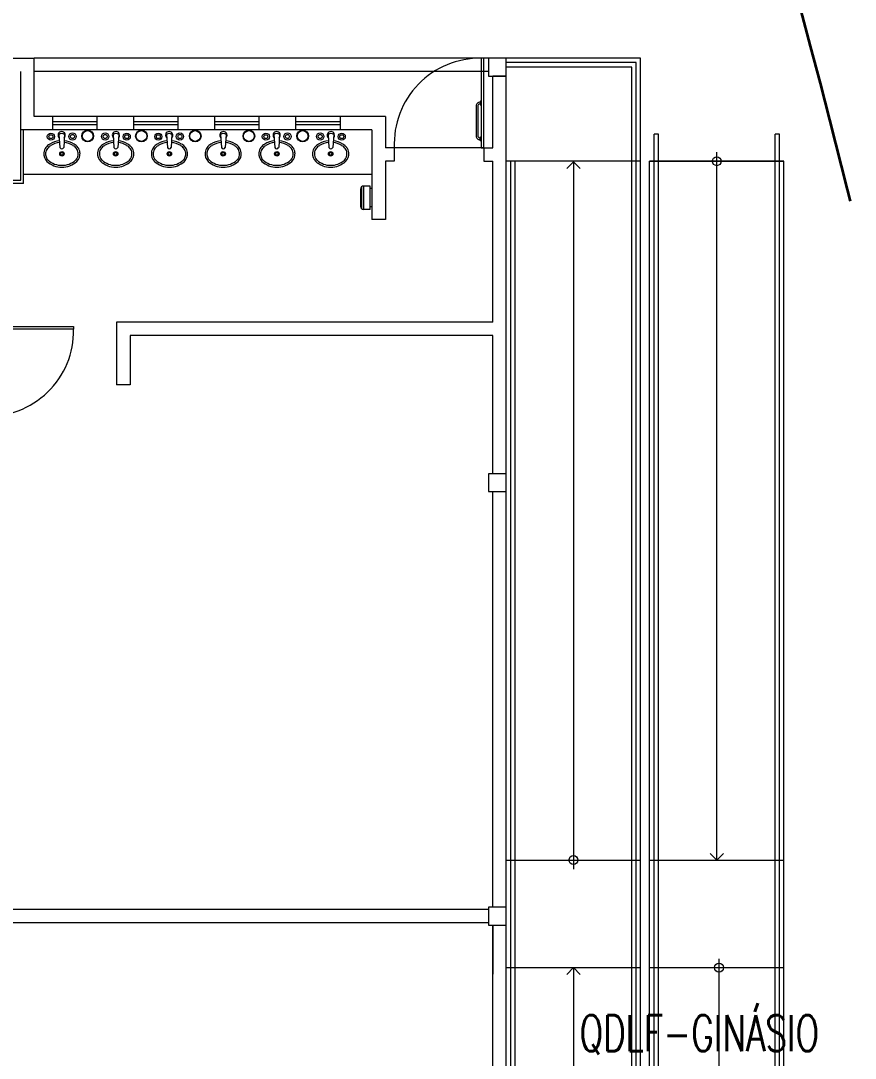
# Model space of a CAD drawing. Header units: millimetres. Extents: x 867 to 1330, y 209 to 507.
# Drawn here: x 1189.54 to 1198.86, y 445.76 to 457.34 of the extents above; entities that cross this region are included whole.
import ezdxf

# ---------------------------------------------------------------- set-up
doc = ezdxf.new("R2010")
doc.units = ezdxf.units.MM
doc.header["$LTSCALE"] = 5
doc.set_wipeout_variables(frame=1)
for name, pattern in [('ACAD_ISO07W100', [3, 0, -3]), ('HIDDEN', [9.525, 6.35, -3.175]), ('HIDDEN2', [4.7625, 3.175, -1.5875])]:
    doc.linetypes.add(name, pattern=pattern)
for name, color, linetype, lineweight in [('I-ARQ', 8, 'Continuous', 0), ('I-ELET_PISO', 5, 'HIDDEN', 35), ('I-TEXTOS', 2, 'Continuous', 25)]:
    doc.layers.add(name, color=color, linetype=linetype, lineweight=lineweight)
doc.styles.add('ROMANS', font='ROMANS.SHX', dxfattribs={"height": 0.25})

# ---------------------------------------------------------------- blocks, each defined once
blk = doc.blocks.new('_Open90')
at = {"color": 0, "linetype": 'ByBlock', "lineweight": -2}
for p, q in [((0, 0), (-1, 0)), ((-0.5, 0.5), (0, 0)), ((0, 0), (-0.5, -0.5))]:
    blk.add_line(p, q, dxfattribs=at)

msp = doc.modelspace()

# ---------------------------------------------------------------- linework, layer by layer
at = {"layer": 'I-ARQ'}
for p, q in [((1189.156, 456.923), (1189.691, 456.923)), ((1189.156, 456.923), (1189.691, 456.923)), ((1194.561, 456.923), (1189.691, 456.923)), ((1189.691, 456.273), (1189.691, 456.923)), ((1194.761, 456.923), (1189.691, 456.923)), ((1189.691, 456.273), (1189.691, 456.923)), ((1194.711, 456.923), (1194.681, 456.923)), ((1194.681, 456.923), (1194.681, 455.923)), ((1194.711, 455.923), (1194.711, 456.923)), ((1194.961, 456.923), (1194.761, 456.923)), ((1194.761, 456.923), (1194.761, 456.723)), ((1194.961, 456.923), (1194.761, 456.923)), ((1194.761, 456.923), (1194.761, 456.723)), ((1196.461, 456.923), (1194.961, 456.923)), ((1196.461, 456.923), (1194.961, 456.923)), ((1194.961, 456.723), (1194.961, 456.923)), ((1194.961, 456.723), (1194.961, 456.923)), ((1196.461, 442.384), (1196.461, 456.923)), ((1196.461, 442.384), (1196.461, 456.923)), ((1196.411, 456.873), (1194.961, 456.873)), ((1196.411, 456.873), (1194.961, 456.873)), ((1196.361, 456.823), (1194.961, 456.823)), ((1196.361, 456.823), (1194.961, 456.823)), ((1196.361, 442.384), (1196.361, 456.823)), ((1196.361, 442.384), (1196.361, 456.823)), ((1196.411, 442.384), (1196.411, 456.873)), ((1196.411, 442.384), (1196.411, 456.873)), ((1189.541, 456.123), (1189.541, 456.773)), ((1194.561, 456.773), (1189.691, 456.773)), ((1194.761, 456.773), (1189.691, 456.773)), ((1194.761, 456.723), (1194.961, 456.723)), ((1194.761, 456.723), (1194.961, 456.723)), ((1194.961, 456.723), (1194.811, 456.723)), ((1194.961, 456.723), (1194.811, 456.723)), ((1194.811, 455.923), (1194.811, 456.723)), ((1194.961, 452.285), (1194.961, 456.723)), ((1193.611, 456.273), (1189.691, 456.273)), ((1193.611, 456.273), (1189.691, 456.273)), ((1193.611, 456.273), (1193.611, 455.923)), ((1193.611, 456.273), (1193.611, 455.923)), ((1193.461, 456.123), (1189.541, 456.123)), ((1189.541, 455.563), (1189.541, 456.123)), ((1193.461, 456.123), (1189.541, 456.123)), ((1189.571, 455.523), (1189.571, 456.123)), ((1193.461, 456.123), (1193.461, 455.123)), ((1193.461, 456.123), (1193.461, 455.123)), ((1189.967, 456.071), (1189.978, 455.925)), ((1190.029, 456.071), (1190.02, 455.925)), ((1190.572, 456.071), (1190.581, 455.925)), ((1190.634, 456.071), (1190.623, 455.925)), ((1191.167, 456.071), (1191.178, 455.925)), ((1191.229, 456.071), (1191.22, 455.925)), ((1191.772, 456.071), (1191.781, 455.925)), ((1191.834, 456.071), (1191.823, 455.925)), ((1192.367, 456.071), (1192.378, 455.925)), ((1192.429, 456.071), (1192.42, 455.925)), ((1192.972, 456.071), (1192.981, 455.925)), ((1193.034, 456.071), (1193.023, 455.925)), ((1196.611, 442.384), (1196.611, 456.073)), ((1196.661, 456.073), (1196.611, 456.073)), ((1196.611, 442.384), (1196.611, 456.073)), ((1196.661, 456.073), (1196.611, 456.073)), ((1196.661, 442.384), (1196.661, 456.073)), ((1196.661, 442.384), (1196.661, 456.073)), ((1197.961, 437.873), (1197.961, 456.073)), ((1198.011, 456.073), (1197.961, 456.073)), ((1197.961, 437.873), (1197.961, 456.073)), ((1198.011, 456.073), (1197.961, 456.073)), ((1198.011, 437.823), (1198.011, 456.073)), ((1198.011, 437.823), (1198.011, 456.073)), ((1193.711, 455.923), (1193.611, 455.923)), ((1193.711, 455.923), (1193.611, 455.923)), ((1193.711, 455.923), (1193.711, 455.773)), ((1193.711, 455.923), (1193.711, 455.773)), ((1194.711, 455.923), (1193.711, 455.923)), ((1194.681, 455.923), (1194.711, 455.923)), ((1194.711, 455.923), (1194.711, 455.773)), ((1194.711, 455.923), (1194.811, 455.923)), ((1193.611, 455.773), (1193.611, 455.123)), ((1193.711, 455.773), (1193.611, 455.773)), ((1193.611, 455.773), (1193.611, 455.123)), ((1193.711, 455.773), (1193.611, 455.773)), ((1194.711, 455.773), (1194.811, 455.773)), ((1194.811, 453.977), (1194.811, 455.773)), ((1196.461, 455.773), (1194.961, 455.773)), ((1196.461, 455.773), (1194.961, 455.773)), ((1195.011, 442.384), (1195.011, 455.773)), ((1195.011, 442.384), (1195.011, 455.773)), ((1195.061, 442.384), (1195.061, 455.773)), ((1195.061, 442.384), (1195.061, 455.773)), ((1196.561, 442.384), (1196.561, 455.773)), ((1196.561, 455.773), (1198.061, 455.773)), ((1198.061, 455.773), (1196.561, 455.773)), ((1196.561, 442.384), (1196.561, 455.773)), ((1196.561, 455.773), (1198.061, 455.773)), ((1198.061, 455.773), (1196.561, 455.773)), ((1198.061, 438.973), (1198.061, 455.773)), ((1198.061, 438.973), (1198.061, 455.773)), ((1188.551, 455.563), (1189.541, 455.563)), ((1189.571, 455.523), (1188.551, 455.523)), ((1193.461, 455.623), (1189.571, 455.623)), ((1193.611, 455.123), (1193.461, 455.123)), ((1193.611, 455.123), (1193.461, 455.123)), ((1189.131, 453.927), (1190.131, 453.927)), ((1190.131, 453.897), (1189.131, 453.897)), ((1190.131, 453.927), (1190.131, 453.897)), ((1194.811, 453.977), (1190.611, 453.977)), ((1190.611, 453.977), (1190.611, 453.277)), ((1194.811, 453.827), (1190.761, 453.827)), ((1190.761, 453.827), (1190.761, 453.277)), ((1191.097, 453.827), (1190.761, 453.827)), ((1190.761, 453.827), (1190.761, 453.279)), ((1191.433, 453.827), (1191.097, 453.827)), ((1191.769, 453.827), (1191.433, 453.827)), ((1192.105, 453.827), (1191.769, 453.827)), ((1192.441, 453.827), (1192.105, 453.827)), ((1192.777, 453.827), (1192.441, 453.827)), ((1193.113, 453.827), (1192.777, 453.827)), ((1193.449, 453.827), (1193.113, 453.827)), ((1193.785, 453.827), (1193.449, 453.827)), ((1194.121, 453.827), (1193.785, 453.827)), ((1194.457, 453.827), (1194.121, 453.827)), ((1194.793, 453.827), (1194.457, 453.827)), ((1194.811, 452.285), (1194.811, 453.827)), ((1190.761, 453.277), (1190.611, 453.277)), ((1194.961, 452.285), (1194.761, 452.285)), ((1194.761, 452.285), (1194.761, 452.085)), ((1194.961, 452.285), (1194.761, 452.285)), ((1194.761, 452.285), (1194.761, 452.085)), ((1194.961, 452.085), (1194.961, 452.285)), ((1194.961, 452.085), (1194.961, 452.285)), ((1194.761, 452.085), (1194.961, 452.085)), ((1194.761, 452.085), (1194.961, 452.085)), ((1194.811, 447.448), (1194.811, 452.085)), ((1194.961, 447.448), (1194.961, 452.085)), ((1194.811, 447.448), (1194.811, 447.996)), ((1194.961, 447.973), (1196.461, 447.973)), ((1194.961, 447.973), (1196.461, 447.973)), ((1196.561, 447.973), (1198.061, 447.973)), ((1196.561, 447.973), (1198.061, 447.973)), ((1194.761, 447.423), (1189.156, 447.423)), ((1194.961, 447.448), (1194.761, 447.448)), ((1194.761, 447.448), (1194.761, 447.248)), ((1194.961, 447.448), (1194.761, 447.448)), ((1194.761, 447.448), (1194.761, 447.248)), ((1194.961, 447.248), (1194.961, 447.448)), ((1194.961, 447.248), (1194.961, 447.448)), ((1194.761, 447.273), (1189.156, 447.273)), ((1194.761, 447.248), (1194.961, 447.248)), ((1194.761, 447.248), (1194.961, 447.248)), ((1194.811, 442.384), (1194.811, 447.248)), ((1194.811, 447.248), (1194.811, 446.7)), ((1194.961, 442.384), (1194.961, 447.248)), ((1194.961, 446.773), (1196.461, 446.773)), ((1194.961, 446.773), (1196.461, 446.773)), ((1196.561, 446.773), (1198.061, 446.773)), ((1196.561, 446.773), (1198.061, 446.773))]:
    msp.add_line(p, q, dxfattribs=at)
at = {"layer": 'I-ARQ', "linetype": 'HIDDEN2'}
for p, q in [((1189.894, 456.273), (1189.894, 456.123)), ((1190.394, 456.213), (1189.894, 456.213)), ((1190.394, 456.123), (1190.394, 456.273)), ((1190.799, 456.273), (1190.799, 456.123)), ((1191.299, 456.213), (1190.799, 456.213)), ((1191.299, 456.123), (1191.299, 456.273)), ((1191.704, 456.273), (1191.704, 456.123)), ((1192.204, 456.213), (1191.704, 456.213)), ((1192.204, 456.123), (1192.204, 456.273)), ((1192.609, 456.273), (1192.609, 456.123)), ((1193.109, 456.213), (1192.609, 456.213)), ((1193.109, 456.123), (1193.109, 456.273)), ((1189.894, 456.183), (1190.394, 456.183)), ((1190.799, 456.183), (1191.299, 456.183)), ((1191.704, 456.183), (1192.204, 456.183)), ((1192.609, 456.183), (1193.109, 456.183))]:
    msp.add_line(p, q, dxfattribs=at)
at = {"layer": 'I-ARQ'}
msp.add_lwpolyline([(1268.545, 456.843, 0.40469), (1258.551, 466.517, 0), (1170.33, 466.517, 3059019602.697577)], format="xyb", dxfattribs=at)
for points in [[(1194.674, 456.444), (1194.673, 456.444)], [(1194.673, 456.444), (1194.673, 456.443)], [(1194.673, 456.443), (1194.673, 456.423)], [(1194.674, 456.445), (1194.681, 456.445)], [(1194.674, 456.445), (1194.674, 456.444)], [(1194.681, 456.445), (1194.681, 456.399)], [(1194.628, 456.406), (1194.625, 456.398)], [(1194.625, 456.398), (1194.625, 456.39)], [(1194.625, 456.39), (1194.625, 456.055)], [(1194.632, 456.413), (1194.628, 456.406)], [(1194.638, 456.42), (1194.632, 456.413)], [(1194.645, 456.425), (1194.638, 456.42)], [(1194.644, 456.395), (1194.643, 456.39)], [(1194.643, 456.39), (1194.643, 456.055)], [(1194.646, 456.4), (1194.644, 456.395)], [(1194.652, 456.429), (1194.645, 456.425)], [(1194.649, 456.405), (1194.646, 456.4)], [(1194.653, 456.409), (1194.649, 456.405)], [(1194.661, 456.431), (1194.652, 456.429)], [(1194.658, 456.411), (1194.653, 456.409)], [(1194.664, 456.413), (1194.658, 456.411)], [(1194.669, 456.431), (1194.661, 456.431)], [(1194.664, 456.413), (1194.669, 456.412)], [(1194.67, 456.433), (1194.669, 456.433)], [(1194.669, 456.433), (1194.669, 456.432)], [(1194.669, 456.432), (1194.669, 456.412)], [(1194.669, 456.432), (1194.669, 456.432)], [(1194.669, 456.412), (1194.669, 456.411)], [(1194.669, 456.411), (1194.669, 456.411)], [(1194.669, 456.411), (1194.67, 456.411)], [(1194.67, 456.433), (1194.67, 456.411)], [(1194.67, 456.433), (1194.673, 456.433)], [(1194.67, 456.411), (1194.673, 456.411)], [(1194.673, 456.423), (1194.681, 456.423)], [(1194.673, 456.422), (1194.673, 456.4)], [(1194.673, 456.422), (1194.681, 456.422)], [(1194.673, 456.4), (1194.673, 456.399)], [(1194.673, 456.399), (1194.674, 456.399)], [(1194.674, 456.399), (1194.681, 456.399)], [(1194.674, 456.399), (1194.674, 456.399)], [(1194.679, 456.423), (1194.679, 456.422)], [(1194.625, 456.055), (1194.625, 456.046)], [(1194.625, 456.046), (1194.628, 456.038)], [(1194.628, 456.038), (1194.632, 456.031)], [(1194.632, 456.031), (1194.638, 456.024)], [(1194.638, 456.024), (1194.645, 456.019)], [(1194.643, 456.055), (1194.644, 456.049)], [(1194.644, 456.049), (1194.646, 456.044)], [(1194.645, 456.019), (1194.652, 456.015)], [(1194.646, 456.044), (1194.649, 456.04)], [(1194.649, 456.04), (1194.653, 456.036)], [(1194.652, 456.015), (1194.658, 456.014)], [(1194.653, 456.036), (1194.657, 456.034)], [(1194.657, 456.034), (1194.66, 456.032)], [(1194.663, 456.013), (1194.658, 456.014)], [(1194.66, 456.032), (1194.664, 456.032)], [(1194.663, 456.013), (1194.669, 456.013)], [(1194.664, 456.032), (1194.669, 456.032)], [(1194.67, 456.034), (1194.669, 456.033)], [(1194.669, 456.033), (1194.669, 456.012)], [(1194.669, 456.033), (1194.669, 456.033)], [(1194.669, 456.033), (1194.669, 456.033)], [(1194.669, 456.012), (1194.669, 456.012)], [(1194.669, 456.012), (1194.669, 456.011)], [(1194.669, 456.011), (1194.67, 456.011)], [(1194.67, 456.034), (1194.67, 456.011)], [(1194.67, 456.034), (1194.673, 456.034)], [(1194.67, 456.011), (1194.673, 456.011)], [(1194.673, 456.044), (1194.673, 456.045)], [(1194.673, 456.045), (1194.674, 456.045)], [(1194.673, 456.023), (1194.673, 456.044)], [(1194.673, 456.023), (1194.681, 456.023)], [(1194.673, 456.001), (1194.673, 456.022)], [(1194.673, 456.022), (1194.681, 456.022)], [(1194.673, 456), (1194.673, 456.001)], [(1194.674, 456), (1194.673, 456)], [(1194.674, 456.045), (1194.681, 456.045)], [(1194.674, 456.045), (1194.674, 456.045)], [(1194.674, 456), (1194.681, 456)], [(1194.674, 456), (1194.674, 456)], [(1194.679, 456.022), (1194.679, 456.023)], [(1194.681, 456), (1194.681, 456.045)], [(1197.311, 448.123), (1197.311, 455.873)], [(1197.311, 448.123), (1197.311, 455.873)], [(1195.711, 455.617), (1195.711, 447.873)], [(1195.711, 455.617), (1195.711, 447.873)], [(1197.336, 439.123), (1197.336, 446.873)], [(1197.336, 439.123), (1197.336, 446.873)], [(1195.711, 446.623), (1195.711, 442.384)], [(1195.711, 446.623), (1195.711, 442.384)]]:
    msp.add_lwpolyline(points, dxfattribs=at)
for centre, radius in [((1190.118, 456.049), 0.0406), ((1190.483, 456.049), 0.0406), ((1191.318, 456.049), 0.0406), ((1192.518, 456.049), 0.0406), ((1192.883, 456.049), 0.0406), ((1189.877, 456.047), 0.0398), ((1189.877, 456.047), 0.0218), ((1190.118, 456.049), 0.0228), ((1190.483, 456.049), 0.0228), ((1190.724, 456.047), 0.0398), ((1190.724, 456.047), 0.0218), ((1191.077, 456.047), 0.0398), ((1191.077, 456.047), 0.0218), ((1191.318, 456.049), 0.0228), ((1192.277, 456.047), 0.0398), ((1192.277, 456.047), 0.0218), ((1192.518, 456.049), 0.0228), ((1192.883, 456.049), 0.0228), ((1193.124, 456.047), 0.0398), ((1193.124, 456.047), 0.0218), ((1190, 455.855), 0.0248), ((1190, 455.855), 0.0188), ((1190, 455.855), 0.0146), ((1190.6, 455.855), 0.0248), ((1190.6, 455.855), 0.0188), ((1190.6, 455.855), 0.0146), ((1191.2, 455.855), 0.0248), ((1191.2, 455.855), 0.0188), ((1191.2, 455.855), 0.0146), ((1191.8, 455.855), 0.0248), ((1191.8, 455.855), 0.0188), ((1191.8, 455.855), 0.0146), ((1192.4, 455.855), 0.0248), ((1192.4, 455.855), 0.0188), ((1192.4, 455.855), 0.0146), ((1193, 455.855), 0.0248), ((1193, 455.855), 0.0188), ((1193, 455.855), 0.0146), ((1197.311, 455.773), 0.05), ((1197.311, 455.773), 0.05), ((1195.711, 447.973), 0.05), ((1195.711, 447.973), 0.05), ((1197.336, 446.773), 0.05), ((1197.336, 446.773), 0.05)]:
    msp.add_circle(centre, radius, dxfattribs=at)
at = {"layer": 'I-ARQ', "linetype": 'Continuous', "ltscale": 2.5}
for centre, radius in [((1190.288, 456.054), 0.065), ((1190.288, 456.054), 0.0599), ((1190.888, 456.054), 0.065), ((1190.888, 456.054), 0.0599), ((1191.488, 456.054), 0.065), ((1191.488, 456.054), 0.0599), ((1192.088, 456.054), 0.065), ((1192.088, 456.054), 0.0599), ((1192.688, 456.054), 0.065), ((1192.688, 456.054), 0.0599)]:
    msp.add_circle(centre, radius, dxfattribs=at)
at = {"layer": 'I-ARQ'}
for centre, radius, start, end in [((1194.666, 455.966), 0.956, 89.1118, 182.6331), ((1189.998, 456.063), 0.0405, 315.9756, 227.3975), ((1190.603, 456.063), 0.0405, 312.6025, 224.0244), ((1191.198, 456.063), 0.0405, 315.9756, 227.3975), ((1191.803, 456.063), 0.0405, 312.6025, 224.0244), ((1192.398, 456.063), 0.0405, 315.9756, 227.3975), ((1193.003, 456.063), 0.0405, 312.6025, 224.0244), ((1189.999, 455.754), 0.249, 96.0812, 122.7375), ((1189.999, 455.754), 0.229, 96.2293, 122.828), ((1189.998, 456.034), 0.0483, 50.0629, 129.9371), ((1190.002, 455.754), 0.229, 57.172, 84.7119), ((1190.002, 455.754), 0.249, 57.2625, 84.855), ((1190.599, 455.754), 0.249, 95.145, 122.7375), ((1190.599, 455.754), 0.229, 95.2881, 122.828), ((1190.603, 456.034), 0.0483, 50.0629, 129.9371), ((1190.602, 455.754), 0.229, 57.172, 83.7707), ((1190.602, 455.754), 0.249, 57.2625, 83.9188), ((1191.199, 455.754), 0.249, 96.0812, 122.7375), ((1191.199, 455.754), 0.229, 96.2293, 122.828), ((1191.198, 456.034), 0.0483, 50.0629, 129.9371), ((1191.202, 455.754), 0.229, 57.172, 84.7119), ((1191.202, 455.754), 0.249, 57.2625, 84.855), ((1191.799, 455.754), 0.249, 95.145, 122.7375), ((1191.799, 455.754), 0.229, 95.2881, 122.828), ((1191.803, 456.034), 0.0483, 50.0629, 129.9371), ((1191.802, 455.754), 0.229, 57.172, 83.7707), ((1191.802, 455.754), 0.249, 57.2625, 83.9188), ((1192.399, 455.754), 0.249, 96.0812, 122.7375), ((1192.399, 455.754), 0.229, 96.2293, 122.828), ((1192.398, 456.034), 0.0483, 50.0629, 129.9371), ((1192.402, 455.754), 0.229, 57.172, 84.7119), ((1192.402, 455.754), 0.249, 57.2625, 84.855), ((1192.999, 455.754), 0.249, 95.145, 122.7375), ((1192.999, 455.754), 0.229, 95.2881, 122.828), ((1193.003, 456.034), 0.0483, 50.0629, 129.9371), ((1193.002, 455.754), 0.229, 57.172, 83.7707), ((1193.002, 455.754), 0.249, 57.2625, 83.9188), ((1189.921, 455.855), 0.123, 174.4524, 224.3819), ((1189.927, 455.852), 0.129, 144.5232, 173.1767), ((1189.921, 455.855), 0.103, 174.578, 224.0021), ((1189.927, 455.852), 0.109, 144.8047, 173.0573), ((1189.943, 455.83), 0.155, 120.725, 141.4841), ((1189.943, 455.83), 0.135, 120.5755, 141.2533), ((1189.999, 455.933), 0.0225, 202.02, 337.98), ((1190.058, 455.83), 0.135, 38.7467, 59.4245), ((1190.058, 455.83), 0.155, 38.5159, 59.275), ((1190.08, 455.855), 0.103, 315.9979, 5.422), ((1190.074, 455.852), 0.109, 6.9427, 35.1953), ((1190.08, 455.855), 0.123, 315.6181, 5.5476), ((1190.074, 455.852), 0.129, 6.8233, 35.4768), ((1190.521, 455.855), 0.123, 174.4524, 224.3819), ((1190.527, 455.852), 0.129, 144.5232, 173.1767), ((1190.521, 455.855), 0.103, 174.578, 224.0021), ((1190.527, 455.852), 0.109, 144.8047, 173.0573), ((1190.543, 455.83), 0.155, 120.725, 141.4841), ((1190.543, 455.83), 0.135, 120.5755, 141.2533), ((1190.602, 455.933), 0.0225, 202.02, 337.98), ((1190.658, 455.83), 0.135, 38.7467, 59.4245), ((1190.658, 455.83), 0.155, 38.5159, 59.275), ((1190.68, 455.855), 0.103, 315.9979, 5.422), ((1190.674, 455.852), 0.109, 6.9427, 35.1953), ((1190.68, 455.855), 0.123, 315.6181, 5.5476), ((1190.674, 455.852), 0.129, 6.8233, 35.4768), ((1191.121, 455.855), 0.123, 174.4524, 224.3819), ((1191.127, 455.852), 0.129, 144.5232, 173.1767), ((1191.121, 455.855), 0.103, 174.578, 224.0021), ((1191.127, 455.852), 0.109, 144.8047, 173.0573), ((1191.143, 455.83), 0.155, 120.725, 141.4841), ((1191.143, 455.83), 0.135, 120.5755, 141.2533), ((1191.199, 455.933), 0.0225, 202.02, 337.98), ((1191.258, 455.83), 0.135, 38.7467, 59.4245), ((1191.258, 455.83), 0.155, 38.5159, 59.275), ((1191.28, 455.855), 0.103, 315.9979, 5.422), ((1191.274, 455.852), 0.109, 6.9427, 35.1953), ((1191.28, 455.855), 0.123, 315.6181, 5.5476), ((1191.274, 455.852), 0.129, 6.8233, 35.4768), ((1191.721, 455.855), 0.123, 174.4524, 224.3819), ((1191.727, 455.852), 0.129, 144.5232, 173.1767), ((1191.721, 455.855), 0.103, 174.578, 224.0021), ((1191.727, 455.852), 0.109, 144.8047, 173.0573), ((1191.743, 455.83), 0.155, 120.725, 141.4841), ((1191.743, 455.83), 0.135, 120.5755, 141.2533), ((1191.802, 455.933), 0.0225, 202.02, 337.98), ((1191.858, 455.83), 0.135, 38.7467, 59.4245), ((1191.858, 455.83), 0.155, 38.5159, 59.275), ((1191.88, 455.855), 0.103, 315.9979, 5.422), ((1191.874, 455.852), 0.109, 6.9427, 35.1953), ((1191.88, 455.855), 0.123, 315.6181, 5.5476), ((1191.874, 455.852), 0.129, 6.8233, 35.4768), ((1192.321, 455.855), 0.123, 174.4524, 224.3819), ((1192.327, 455.852), 0.129, 144.5232, 173.1767), ((1192.321, 455.855), 0.103, 174.578, 224.0021), ((1192.327, 455.852), 0.109, 144.8047, 173.0573), ((1192.343, 455.83), 0.155, 120.725, 141.4841), ((1192.343, 455.83), 0.135, 120.5755, 141.2533), ((1192.399, 455.933), 0.0225, 202.02, 337.98), ((1192.458, 455.83), 0.135, 38.7467, 59.4245), ((1192.458, 455.83), 0.155, 38.5159, 59.275), ((1192.48, 455.855), 0.103, 315.9979, 5.422), ((1192.474, 455.852), 0.109, 6.9427, 35.1953), ((1192.48, 455.855), 0.123, 315.6181, 5.5476), ((1192.474, 455.852), 0.129, 6.8233, 35.4768), ((1192.921, 455.855), 0.123, 174.4524, 224.3819), ((1192.927, 455.852), 0.129, 144.5232, 173.1767), ((1192.921, 455.855), 0.103, 174.578, 224.0021), ((1192.927, 455.852), 0.109, 144.8047, 173.0573), ((1192.943, 455.83), 0.155, 120.725, 141.4841), ((1192.943, 455.83), 0.135, 120.5755, 141.2533), ((1193.002, 455.933), 0.0225, 202.02, 337.98), ((1193.058, 455.83), 0.135, 38.7467, 59.4245), ((1193.058, 455.83), 0.155, 38.5159, 59.275), ((1193.08, 455.855), 0.103, 315.9979, 5.422), ((1193.074, 455.852), 0.109, 6.9427, 35.1953), ((1193.08, 455.855), 0.123, 315.6181, 5.5476), ((1193.074, 455.852), 0.129, 6.8233, 35.4768), ((1189.999, 455.955), 0.249, 228.3244, 270.4838), ((1189.999, 455.955), 0.228, 228.5041, 270.4838), ((1190.002, 455.955), 0.228, 269.5162, 311.4959), ((1190.002, 455.955), 0.249, 269.5162, 311.6756), ((1190.599, 455.955), 0.249, 228.3244, 270.4838), ((1190.599, 455.955), 0.228, 228.5041, 270.4838), ((1190.602, 455.955), 0.228, 269.5162, 311.4959), ((1190.602, 455.955), 0.249, 269.5162, 311.6756), ((1191.199, 455.955), 0.249, 228.3244, 270.4838), ((1191.199, 455.955), 0.228, 228.5041, 270.4838), ((1191.202, 455.955), 0.228, 269.5162, 311.4959), ((1191.202, 455.955), 0.249, 269.5162, 311.6756), ((1191.799, 455.955), 0.249, 228.3244, 270.4838), ((1191.799, 455.955), 0.228, 228.5041, 270.4838), ((1191.802, 455.955), 0.228, 269.5162, 311.4959), ((1191.802, 455.955), 0.249, 269.5162, 311.6756), ((1192.399, 455.955), 0.249, 228.3244, 270.4838), ((1192.399, 455.955), 0.228, 228.5041, 270.4838), ((1192.402, 455.955), 0.228, 269.5162, 311.4959), ((1192.402, 455.955), 0.249, 269.5162, 311.6756), ((1192.999, 455.955), 0.249, 228.3244, 270.4838), ((1192.999, 455.955), 0.228, 228.5041, 270.4838), ((1193.002, 455.955), 0.228, 269.5162, 311.4959), ((1193.002, 455.955), 0.249, 269.5162, 311.6756), ((1189.175, 453.882), 0.956, 267.3669, 0.8882)]:
    msp.add_arc(centre, radius, start, end, dxfattribs=at)
at = {"layer": 'I-ELET_PISO', "ltscale": 0.05}
for start, end in [(14.42754, 18.68655), (6.37037, 14.42754)]:
    msp.add_arc((1110.134, 433.482, -446), 91.32, start, end, dxfattribs=at)

# ---------------------------------------------------------------- block references
at = {"layer": 'I-ARQ', "xscale": 0.15, "yscale": 0.15, "zscale": 0.15}
for p, rotation in [((1195.711, 455.767), 90.00000027633942), ((1195.711, 455.767), 90.00000027633942), ((1197.311, 447.973), 270.0000002751156), ((1197.311, 447.973), 270.0000002751156), ((1195.711, 446.773), 90.00000027511547), ((1195.711, 446.773), 90.00000027511547)]:
    msp.add_blockref('_Open90', p, dxfattribs=dict(at, rotation=rotation))

# ---------------------------------------------------------------- texts
at = {"layer": 'I-TEXTOS', "style": 'ROMANS', "width": 0.7}
msp.add_text('QDLF-GINÁSIO', height=0.4, dxfattribs=at).set_placement((1195.778, 445.842))

# ---------------------------------------------------------------- next in the draw order: wipeouts: each hides what was drawn before it
at = {"linetype": 'ACAD_ISO07W100'}
msp.add_wipeout([(1193.366, 455.235), (1193.442, 455.235), (1193.442, 455.262), (1193.461, 455.262), (1193.461, 455.468), (1193.442, 455.468), (1193.442, 455.495), (1193.366, 455.495), (1193.358, 455.494), (1193.352, 455.492), (1193.35, 455.49), (1193.345, 455.487), (1193.343, 455.485), (1193.34, 455.481), (1193.337, 455.475), (1193.336, 455.47), (1193.336, 455.465), (1193.336, 455.265), (1193.336, 455.261), (1193.337, 455.256), (1193.339, 455.251), (1193.342, 455.247), (1193.345, 455.243), (1193.35, 455.24), (1193.352, 455.239), (1193.355, 455.237), (1193.359, 455.236)], dxfattribs=at).dxf.layer = 'I-ARQ'

# ---------------------------------------------------------------- next in the draw order: linework, layer by layer
at = {"layer": 'I-ARQ'}
for p, q in [((1193.336, 455.265), (1193.336, 455.465)), ((1193.34, 455.249), (1193.34, 455.481)), ((1193.35, 455.24), (1193.35, 455.491)), ((1193.442, 455.495), (1193.366, 455.495)), ((1193.37, 455.235), (1193.37, 455.495)), ((1193.442, 455.235), (1193.442, 455.495)), ((1193.461, 455.468), (1193.442, 455.468)), ((1193.461, 455.468), (1193.461, 455.262)), ((1193.442, 455.235), (1193.366, 455.235)), ((1193.461, 455.262), (1193.442, 455.262))]:
    msp.add_line(p, q, dxfattribs=at)
for centre, start, end in [((1193.366, 455.465), 90, 180), ((1193.366, 455.265), 180, 270)]:
    msp.add_arc(centre, 0.03, start, end, dxfattribs=at)

doc.saveas('drawing.dxf')
